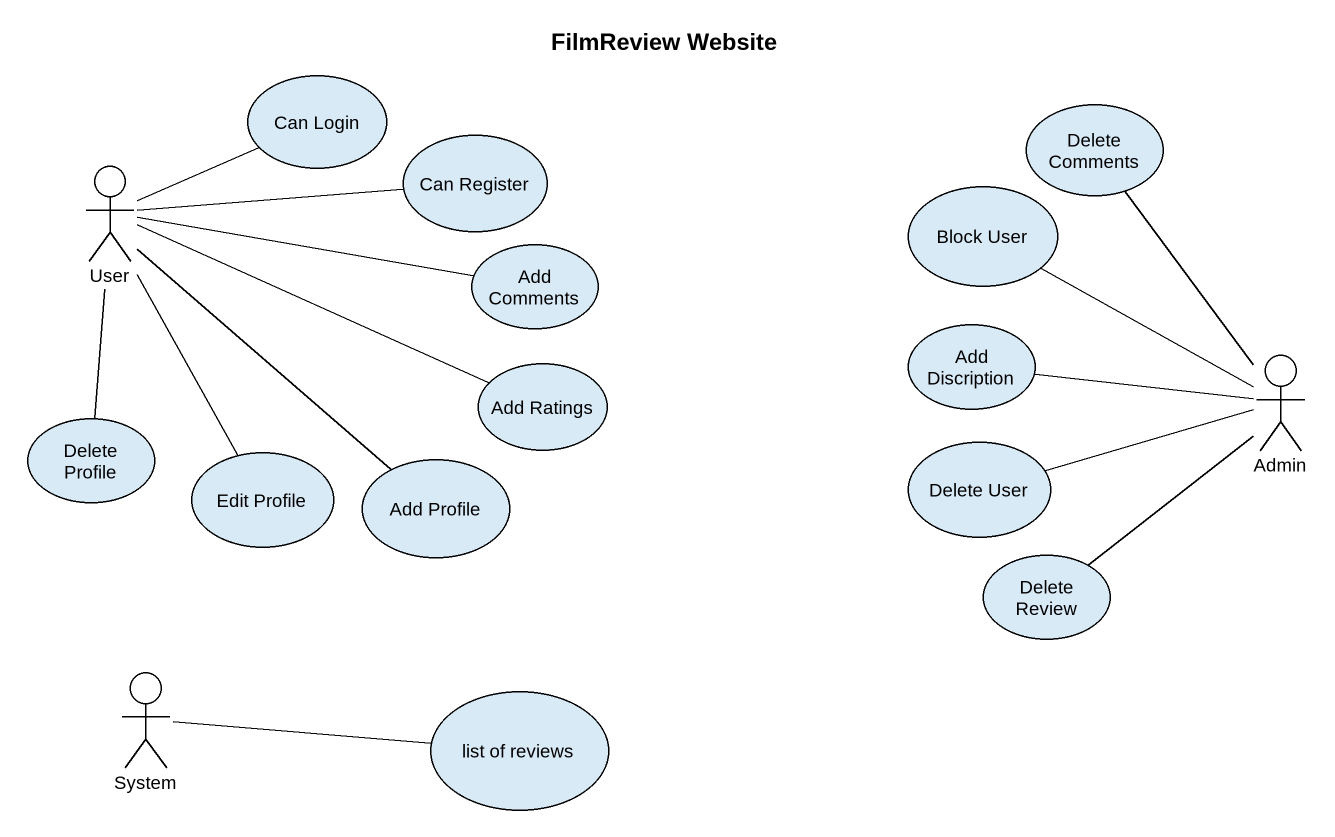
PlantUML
@startuml
title FilmReview Website
usecase "Can Login" as Can_Login
usecase "Delete Comments" as Delete_Comments
actor User
usecase "Can Register" as Can_Register
usecase "Block User" as Block_User
usecase "Add Comments" as Add_Comments
usecase "Add Discription" as Add_Discription
usecase "Delete Profile" as Delete_Profile
usecase "Add Ratings" as Add_Ratings
actor Admin
usecase "Edit Profile" as Edit_Profile
usecase "Add Profile" as Add_Profile
usecase "Delete User" as Delete_User
usecase "Delete Review" as Delete_Review
actor System
usecase "list of reviews" as list_of_reviews
Delete_Comments -- Admin
User -right- Can_Login
User -right- Can_Register
User -right- Add_Comments
User -right- Add_Ratings
Block_User -- Admin
Delete_Profile -up- User
Admin -left- Add_Discription
Edit_Profile -up- User
Add_Profile -up- User
Delete_User -right- Admin
Delete_Review -up- Admin
list_of_reviews -left- System
@enduml
